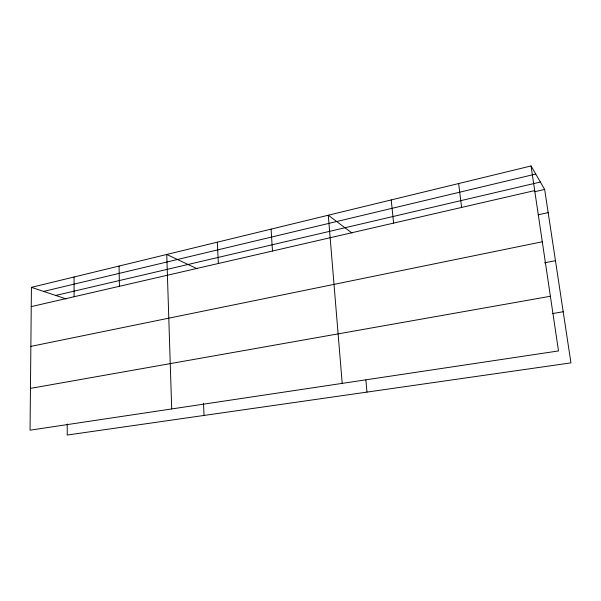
<?xml version="1.0" encoding="UTF-8"?>
<svg xmlns="http://www.w3.org/2000/svg" width="601" height="601" viewBox="0 0 601 601"><rect width="100%" height="100%" fill="white"/><g stroke="black" fill="none" stroke-linecap="round" stroke-linejoin="round"><path stroke-width="0.9" d="M31.432 287.353L30.05 430.181L558.502 350.939L531.044 165.951L31.432 287.353L66.2 298.937M43.603 291.41L535.739 174.057M55.713 295.444L540.367 182.035M31.244 306.615L534.702 190.592M534.642 191.742L544.656 189.443L570.95 362.869L67.237 435.049L67.222 423.975M538.203 214.79L548.172 212.619M30.861 346.386L542.297 241.775M544.536 262.81L555.459 260.691M30.456 388.389L550.388 296.263M552.206 313.602L563.197 311.754M197.143 268.752L166.755 254.471L171.698 408.935M352.006 233.038L328.281 215.218L342.209 383.37M531.044 165.951L544.656 189.443M458.638 183.545L461.621 207.435M391.221 199.93L393.61 223.106M365.874 379.99L366.963 392.1M271.074 229.124L272.486 251.015M217.337 242.18L218.351 263.493M203.529 403.339L204.032 415.449M119.073 266.055L119.419 286.294M74.036 277.001L74.103 296.736"/></g></svg>
